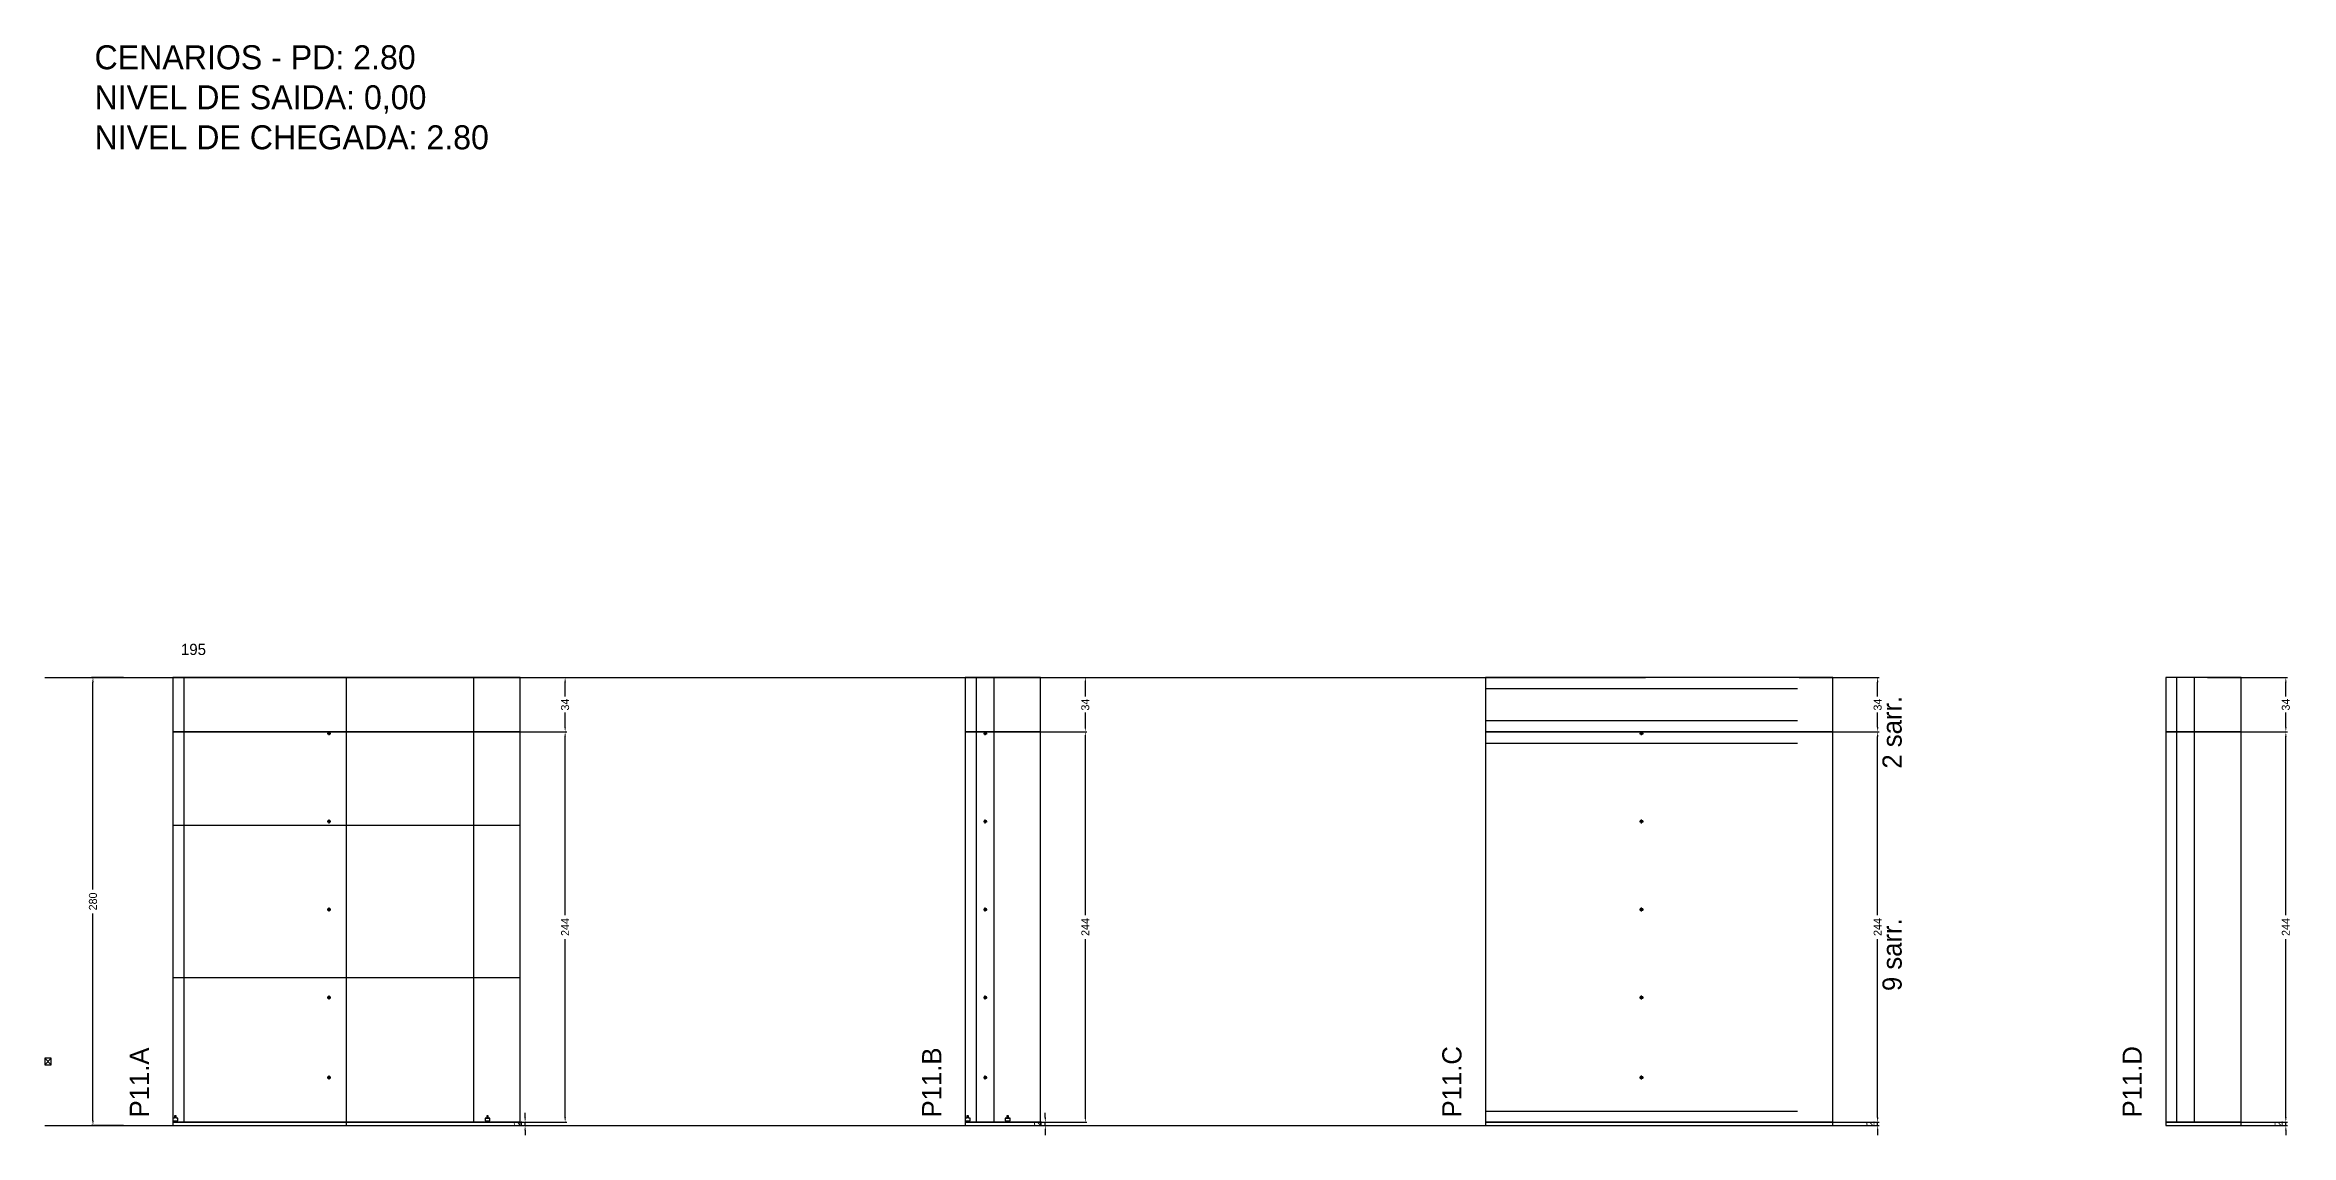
# Model space of a CAD drawing. Header units: centimetres. Extents: x -10500 to 4299, y -386 to 295.
# Drawn here: x -7000 to -5597, y -386 to 295 of the extents above; entities that cross this region are included whole.
import ezdxf

# ---------------------------------------------------------------- set-up
doc = ezdxf.new("R2010")
doc.units = ezdxf.units.CM
doc.linetypes.add('DASHED', pattern=[2, -2])
for name, color, linetype in [('COTA', 241, 'Continuous'), ('COTAS FURACAO', 16, 'Continuous'), ('Madeira', 30, 'Continuous'), ('NOMENCLATURA', 7, 'Continuous'), ('Nível', 160, 'Continuous'), ('Painéis', 200, 'Continuous'), ('Perfil Metálico', 150, 'Continuous'), ('SARR_2.2x7', 40, 'Continuous'), ('texto', 7, 'Continuous')]:
    doc.layers.add(name, color=color, linetype=linetype)
doc.dimstyles.new('PAINEL-NOVA', dxfattribs={"dimtxt": 5, "dimasz": 3, "dimexe": 1, "dimexo": 1, "dimgap": 1, "dimtad": 1, "dimcen": 2.5, "dimazin": 3, "dimtfac": 1, "dimtmove": 0, "dimatfit": 3})

# ---------------------------------------------------------------- blocks, each defined once
blk = doc.blocks.new('_CLOSEDFILLED')
at = {"color": 0, "linetype": 'BYBLOCK'}
blk.add_solid([(-1, 0.16), (0, 0), (-1, -0.16)], dxfattribs=at)
blk = doc.blocks.new('*D1')
for p, q in [((-6951, -100), (-6971, -100)), ((-6970, -232.5), (-6970, -103)), ((-6970, -377), (-6970, -247.5)), ((-6951, -380), (-6971, -380))]:
    blk.add_line(p, q)
at = {"layer": 'Defpoints'}
for p in [(-6950, -100), (-6970, -380), (-6950, -380)]:
    blk.add_point(p, dxfattribs=at)
at = {"layer": 'COTA', "xscale": 3, "yscale": 3}
for p, rotation in [((-6970, -100), 90), ((-6970, -380), 270)]:
    blk.add_blockref('_CLOSEDFILLED', p, dxfattribs=dict(at, rotation=rotation))
at = {"layer": 'COTA', "insert": (-6970, -240), "char_height": 5, "attachment_point": 5, "rotation": 90}
blk.add_mtext('280', dxfattribs=at)
blk = doc.blocks.new('MULDURA')
at = {"layer": 'Paineis'}
for p, q in [((0, 0), (4, 4)), ((4, 0), (0, 4))]:
    blk.add_line(p, q, dxfattribs=at)
blk.add_lwpolyline([(0, 0), (4, 0), (4, 4), (0, 4)], close=True, dxfattribs=at)
blk = doc.blocks.new('*D3')
for p, q in [((-6724, -134), (-6674, -134)), ((-6675, -248.5), (-6675, -137)), ((-6675, -375), (-6675, -263.5)), ((-6724, -378), (-6674, -378))]:
    blk.add_line(p, q)
at = {"layer": 'Defpoints'}
for p in [(-6725, -134), (-6725, -378), (-6675, -378)]:
    blk.add_point(p, dxfattribs=at)
at = {"layer": 'COTA', "xscale": 3, "yscale": 3}
for p, rotation in [((-6675, -134), 90), ((-6675, -378), 270)]:
    blk.add_blockref('_CLOSEDFILLED', p, dxfattribs=dict(at, rotation=rotation))
at = {"layer": 'COTA', "insert": (-6675, -256), "char_height": 5, "attachment_point": 5, "rotation": 90}
blk.add_mtext('244', dxfattribs=at)
blk = doc.blocks.new('*D4')
for p, q in [((-6724, -100), (-6674, -100)), ((-6675, -112), (-6675, -103)), ((-6675, -131), (-6675, -122)), ((-6724, -134), (-6674, -134))]:
    blk.add_line(p, q)
at = {"layer": 'Defpoints'}
for p in [(-6725, -100), (-6725, -134), (-6675, -134)]:
    blk.add_point(p, dxfattribs=at)
at = {"layer": 'COTA', "xscale": 3, "yscale": 3}
for p, rotation in [((-6675, -100), 90), ((-6675, -134), 270)]:
    blk.add_blockref('_CLOSEDFILLED', p, dxfattribs=dict(at, rotation=rotation))
at = {"layer": 'COTA', "insert": (-6675, -117), "char_height": 5, "attachment_point": 5, "rotation": 90}
blk.add_mtext('34', dxfattribs=at)
blk = doc.blocks.new('SLIPTEE')
at = {"layer": 'Paineis'}
blk.add_lwpolyline([(0, 0), (3, 0), (3, 1.5), (2, 1.5), (2, 3), (1, 3), (1, 1.5), (0, 1.5)], close=True, dxfattribs=at)
blk = doc.blocks.new('SLIPTDD')
at = {"layer": 'Paineis'}
blk.add_line((0, 1.5), (3, 1.5), dxfattribs=at)
blk.add_lwpolyline([(0, 0), (3, 0), (3, 1.5), (2, 1.5), (2, 3), (1, 3), (1, 1.5), (0, 1.5)], close=True, dxfattribs=at)
blk = doc.blocks.new('furacao')
at = {"layer": 'COTAS FURACAO'}
for p, q in [((-1.2, 0), (1.2, 0)), ((0, -1.2), (0, 1.2))]:
    blk.add_line(p, q, dxfattribs=at)
blk.add_circle((0, 0), 0.8, dxfattribs=at)
blk = doc.blocks.new('*D6')
for p, q in [((-6399, -134), (-6349, -134)), ((-6350, -248.5), (-6350, -137)), ((-6350, -375), (-6350, -263.5)), ((-6399, -378), (-6349, -378))]:
    blk.add_line(p, q)
at = {"layer": 'Defpoints'}
for p in [(-6400, -134), (-6400, -378), (-6350, -378)]:
    blk.add_point(p, dxfattribs=at)
at = {"layer": 'COTA', "xscale": 3, "yscale": 3}
for p, rotation in [((-6350, -134), 90), ((-6350, -378), 270)]:
    blk.add_blockref('_CLOSEDFILLED', p, dxfattribs=dict(at, rotation=rotation))
at = {"layer": 'COTA', "insert": (-6350, -256), "char_height": 5, "attachment_point": 5, "rotation": 90}
blk.add_mtext('244', dxfattribs=at)
blk = doc.blocks.new('*D7')
for p, q in [((-6399, -100), (-6349, -100)), ((-6350, -112), (-6350, -103)), ((-6350, -131), (-6350, -122)), ((-6399, -134), (-6349, -134))]:
    blk.add_line(p, q)
at = {"layer": 'Defpoints'}
for p in [(-6400, -100), (-6400, -134), (-6350, -134)]:
    blk.add_point(p, dxfattribs=at)
at = {"layer": 'COTA', "xscale": 3, "yscale": 3}
for p, rotation in [((-6350, -100), 90), ((-6350, -134), 270)]:
    blk.add_blockref('_CLOSEDFILLED', p, dxfattribs=dict(at, rotation=rotation))
at = {"layer": 'COTA', "insert": (-6350, -117), "char_height": 5, "attachment_point": 5, "rotation": 90}
blk.add_mtext('34', dxfattribs=at)
blk = doc.blocks.new('*D9')
for p, q in [((-5904, -134), (-5854, -134)), ((-5855, -248.5), (-5855, -137)), ((-5855, -375), (-5855, -263.5)), ((-5904, -378), (-5854, -378))]:
    blk.add_line(p, q)
at = {"layer": 'Defpoints'}
for p in [(-5905, -134), (-5905, -378), (-5855, -378)]:
    blk.add_point(p, dxfattribs=at)
at = {"layer": 'COTA', "xscale": 3, "yscale": 3}
for p, rotation in [((-5855, -134), 90), ((-5855, -378), 270)]:
    blk.add_blockref('_CLOSEDFILLED', p, dxfattribs=dict(at, rotation=rotation))
at = {"layer": 'COTA', "insert": (-5855, -256), "char_height": 5, "attachment_point": 5, "rotation": 90}
blk.add_mtext('244', dxfattribs=at)
blk = doc.blocks.new('*D10')
for p, q in [((-5904, -100), (-5854, -100)), ((-5855, -112), (-5855, -103)), ((-5855, -131), (-5855, -122)), ((-5904, -134), (-5854, -134))]:
    blk.add_line(p, q)
at = {"layer": 'Defpoints'}
for p in [(-5905, -100), (-5905, -134), (-5855, -134)]:
    blk.add_point(p, dxfattribs=at)
at = {"layer": 'COTA', "xscale": 3, "yscale": 3}
for p, rotation in [((-5855, -100), 90), ((-5855, -134), 270)]:
    blk.add_blockref('_CLOSEDFILLED', p, dxfattribs=dict(at, rotation=rotation))
at = {"layer": 'COTA', "insert": (-5855, -117), "char_height": 5, "attachment_point": 5, "rotation": 90}
blk.add_mtext('34', dxfattribs=at)
blk = doc.blocks.new('*D12')
for p, q in [((-5649, -134), (-5599, -134)), ((-5600, -248.5), (-5600, -137)), ((-5600, -375), (-5600, -263.5)), ((-5649, -378), (-5599, -378))]:
    blk.add_line(p, q)
at = {"layer": 'Defpoints'}
for p in [(-5650, -134), (-5650, -378), (-5600, -378)]:
    blk.add_point(p, dxfattribs=at)
at = {"layer": 'COTA', "xscale": 3, "yscale": 3}
for p, rotation in [((-5600, -134), 90), ((-5600, -378), 270)]:
    blk.add_blockref('_CLOSEDFILLED', p, dxfattribs=dict(at, rotation=rotation))
at = {"layer": 'COTA', "insert": (-5600, -256), "char_height": 5, "attachment_point": 5, "rotation": 90}
blk.add_mtext('244', dxfattribs=at)
blk = doc.blocks.new('*D13')
for p, q in [((-5649, -100), (-5599, -100)), ((-5600, -112), (-5600, -103)), ((-5600, -131), (-5600, -122)), ((-5649, -134), (-5599, -134))]:
    blk.add_line(p, q)
at = {"layer": 'Defpoints'}
for p in [(-5650, -100), (-5650, -134), (-5600, -134)]:
    blk.add_point(p, dxfattribs=at)
at = {"layer": 'COTA', "xscale": 3, "yscale": 3}
for p, rotation in [((-5600, -100), 90), ((-5600, -134), 270)]:
    blk.add_blockref('_CLOSEDFILLED', p, dxfattribs=dict(at, rotation=rotation))
at = {"layer": 'COTA', "insert": (-5600, -117), "char_height": 5, "attachment_point": 5, "rotation": 90}
blk.add_mtext('34', dxfattribs=at)

msp = doc.modelspace()

# ---------------------------------------------------------------- linework, layer by layer
at = {"layer": 'Madeira'}
for points in [[(-6920, -192.4), (-6703, -192.4)], [(-6920, -287.6), (-6703, -287.6)]]:
    msp.add_lwpolyline(points, dxfattribs=at)
at = {"layer": 'Nível', "linetype": 'DASHED'}
for points in [[(-7000, -100), (-6000, -100)], [(-7000, -380), (-6000, -380)]]:
    msp.add_lwpolyline(points, dxfattribs=at)
at = {"layer": 'Painéis'}
for points in [[(-6920, -134), (-6703, -134), (-6703, -100), (-6920, -100)], [(-6920, -380), (-6703, -380), (-6703, -100), (-6920, -100)], [(-6425, -134), (-6378, -134), (-6378, -100), (-6425, -100)], [(-6100, -134), (-5883, -134), (-5883, -100), (-6100, -100)], [(-5675, -134), (-5628, -134), (-5628, -100), (-5675, -100)], [(-6920, -378), (-6703, -378), (-6703, -134), (-6920, -134)], [(-6425, -378), (-6378, -378), (-6378, -134), (-6425, -134)], [(-6100, -378), (-5883, -378), (-5883, -134), (-6100, -134)], [(-5675, -378), (-5628, -378), (-5628, -134), (-5675, -134)], [(-6920, -380), (-6703, -380), (-6703, -378), (-6920, -378)], [(-6425, -380), (-6378, -380), (-6378, -378), (-6425, -378)], [(-6100, -380), (-5883, -380), (-5883, -378), (-6100, -378)], [(-5675, -380), (-5628, -380), (-5628, -378), (-5675, -378)]]:
    msp.add_lwpolyline(points, close=True, dxfattribs=at)
at = {"layer": 'Perfil Metálico'}
msp.add_line((-6811.5, -380), (-6811.5, -100), dxfattribs=at)
at = {"layer": 'SARR_2.2x7'}
for points in [[(-6913, -134), (-6913, -100)], [(-6732, -134), (-6732, -100)], [(-6418, -134), (-6418, -100)], [(-6407, -134), (-6407, -100)], [(-6100, -107), (-5905, -107)], [(-5668, -134), (-5668, -100)], [(-5657, -134), (-5657, -100)], [(-6100, -127), (-5905, -127)], [(-6100, -141), (-5905, -141)], [(-6100, -371), (-5905, -371)]]:
    msp.add_lwpolyline(points, dxfattribs=at)
at = {"layer": 'SARR_2.2x7', "linetype": 'DASHED'}
for points in [[(-6913, -378), (-6913, -134)], [(-6732, -378), (-6732, -134)], [(-6418, -378), (-6418, -134)], [(-6407, -378), (-6407, -134)], [(-5668, -378), (-5668, -134)], [(-5657, -378), (-5657, -134)]]:
    msp.add_lwpolyline(points, dxfattribs=at)

# ---------------------------------------------------------------- block references
at = {"layer": 'COTA'}
for name, p in [('furacao', (-6822.5, -135)), ('furacao', (-6412.5, -135)), ('furacao', (-6002.5, -135)), ('furacao', (-6822.5, -190)), ('furacao', (-6412.5, -190)), ('furacao', (-6002.5, -190)), ('furacao', (-6822.5, -245)), ('furacao', (-6412.5, -245)), ('furacao', (-6002.5, -245)), ('furacao', (-6822.5, -300)), ('furacao', (-6412.5, -300)), ('furacao', (-6002.5, -300)), ('MULDURA', (-7000, -342)), ('furacao', (-6822.5, -350)), ('furacao', (-6412.5, -350)), ('furacao', (-6002.5, -350)), ('SLIPTEE', (-6920, -377)), ('SLIPTDD', (-6725, -377)), ('SLIPTEE', (-6425, -377)), ('SLIPTDD', (-6400, -377))]:
    msp.add_blockref(name, p, dxfattribs=at)

# ---------------------------------------------------------------- texts
at = {"layer": 'NOMENCLATURA'}
for s, p in [('CENARIOS - PD: 2.80', (-6969, 280)), ('NIVEL DE SAIDA: 0,00', (-6969, 255)), ('NIVEL DE CHEGADA: 2.80', (-6969, 230))]:
    msp.add_text(s, height=15, dxfattribs=at).set_placement(p)
for s, p in [('2 sarr.', (-5840, -157)), ('9 sarr.', (-5840, -296)), ('P11.A', (-6935, -375)), ('P11.B', (-6440, -375)), ('P11.C', (-6115, -375)), ('P11.D', (-5690, -375))]:
    msp.add_text(s, height=12, rotation=90, dxfattribs=at).set_placement(p)
at = {"layer": 'texto'}
msp.add_text('195', height=7, dxfattribs=at).set_placement((-6915, -86))

# ---------------------------------------------------------------- dimensions: what is measured, and where the dimension line sits
at = {"layer": 'COTA'}
for base, p1, p2, picture, middle in [((-6970, -380), (-6950, -380), (-6950, -100), '*D1', (-6970, -240)), ((-6675, -134), (-6725, -134), (-6725, -100), '*D4', (-6675, -117)), ((-6350, -134), (-6400, -134), (-6400, -100), '*D7', (-6350, -117)), ((-5855, -134), (-5905, -134), (-5905, -100), '*D10', (-5855, -117)), ((-5600, -134), (-5650, -134), (-5650, -100), '*D13', (-5600, -117)), ((-6675, -378), (-6725, -378), (-6725, -134), '*D3', (-6675, -256)), ((-6350, -378), (-6400, -378), (-6400, -134), '*D6', (-6350, -256)), ((-5855, -378), (-5905, -378), (-5905, -134), '*D9', (-5855, -256)), ((-5600, -378), (-5650, -378), (-5650, -134), '*D12', (-5600, -256))]:
    dim = msp.add_linear_dim(base=base, p1=p1, p2=p2, angle=90, dimstyle='PAINEL-NOVA', dxfattribs=at)
    dim.commit()
    dim.dimension.update_dxf_attribs({"geometry": picture, "text_midpoint": middle})
for base, p1, p2 in [((-6700, -380), (-6725, -380), (-6725, -378)), ((-6375, -380), (-6400, -380), (-6400, -378)), ((-5855, -380), (-5905, -380), (-5905, -378)), ((-5600, -380), (-5650, -380), (-5650, -378))]:
    msp.add_linear_dim(base=base, p1=p1, p2=p2, angle=90, dimstyle='PAINEL-NOVA', dxfattribs=at).render()

doc.saveas('drawing.dxf')
